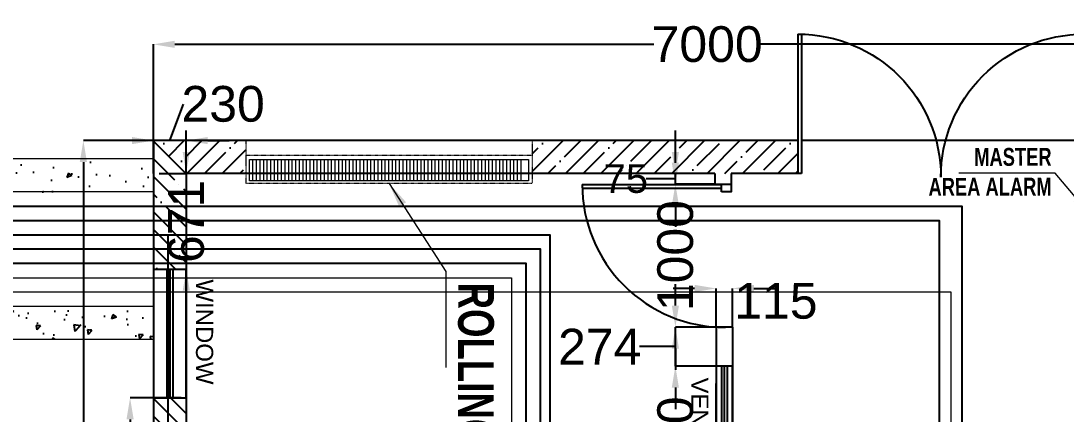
# Model space of a CAD drawing. Header units: metres. Extents: x 11749222 to 11901021, y -3863762 to -3708780.
# Drawn here: x 11863728 to 11871036, y -3725434 to -3722683 of the extents above; entities that cross this region are included whole.
import ezdxf

# ---------------------------------------------------------------- set-up
doc = ezdxf.new("R2010")
doc.units = ezdxf.units.M
doc.header["$MEASUREMENT"] = 0
doc.header["$PDMODE"] = 35
doc.linetypes.add('DASH2', pattern=[0.375, 0.25, -0.125])
doc.layers.get('0').update_dxf_attribs({"color": 251, "linetype": 'CONTINUOUS'})
doc.layers.get('Defpoints').update_dxf_attribs({"color": 251, "linetype": 'CONTINUOUS'})
for name, color, linetype in [('dim ref', 251, 'CONTINUOUS'), ('Gas legend', 8, 'CONTINUOUS'), ('HS', 251, 'CONTINUOUS'), ('Model-Front', 7, 'CONTINUOUS'), ('text', 8, 'CONTINUOUS')]:
    doc.layers.add(name, color=color, linetype=linetype)
for name, color, linetype, lineweight in [('EQUIPMENT', 251, 'CONTINUOUS', 20), ('MEDI AGSS', 173, 'CONTINUOUS', 13), ('MEDI AIR 7', 4, 'CONTINUOUS', 25), ('MEDI AIR-4', 6, 'CONTINUOUS', 25), ('Medi CO2', 30, 'CONTINUOUS', 5), ('MEDI N2O', 5, 'CONTINUOUS', 25), ('MEDI O2', 3, 'CONTINUOUS', 25), ('MEDI VAC', 1, 'CONTINUOUS', 25)]:
    doc.layers.add(name, color=color, linetype=linetype, lineweight=lineweight)
doc.styles.add('0_RM-NM', font='arial.ttf')
doc.styles.add('DIM', font='romans.shx', dxfattribs={"width": 0.7})
doc.styles.get("Standard").update_dxf_attribs({"font": 'arial.ttf'})
doc.styles.add('style3', font='arial.ttf', dxfattribs={"height": 200})
doc.dimstyles.new('DIM-100', dxfattribs={"dimtxt": 200, "dimasz": 75, "dimexe": 75, "dimexo": 75, "dimgap": 50, "dimtad": 1, "dimdec": 0, "dimrnd": 5, "dimdsep": 46, "dimtxsty": 'DIM', "dimblk": 'ARCHTICK', "dimcen": 2.5, "dimdle": 75, "dimclrd": 256, "dimclre": 256, "dimclrt": 3, "dimadec": 0, "dimazin": 0, "dimtfac": 1, "dimtdec": 0, "dimtmove": 2, "dimatfit": 3, "dimfxl": 1, "dimlwd": 13, "dimlwe": -1, "dimarcsym": 0})
doc.dimstyles.new('Scale 50', dxfattribs={"dimscale": 0, "dimtxt": 200, "dimasz": 150, "dimexe": 0, "dimexo": 0.1, "dimgap": 0, "dimtad": 0, "dimtoh": 1, "dimdec": 0, "dimzin": 0, "dimdsep": 46, "dimtxsty": '0_RM-NM', "dimcen": 0, "dimdle": 100, "dimclrd": 204, "dimclre": 212, "dimclrt": 224, "dimadec": 0, "dimazin": 0, "dimtfac": 1, "dimtdec": 0, "dimtofl": 0, "dimtmove": 1, "dimatfit": 3, "dimfxl": 0.15, "dimtolj": 1, "dimtzin": 0, "dimlwe": -1, "dimarcsym": 0})

# ---------------------------------------------------------------- blocks, each defined once
blk = doc.blocks.new('*D31')
at = {"color": 212, "ltscale": 500, "transparency": 16777216}
for p, q in [((11864756.8, -3724178.9), (11864756.8, -3725975)), ((11857143.3, -3724278.9), (11857143.3, -3725975))]:
    blk.add_line(p, q, dxfattribs=at)
at = {"color": 204, "lineweight": -2, "ltscale": 500, "transparency": 16777216}
for p, q in [((11857293.3, -3725975), (11860652.7, -3725975)), ((11864606.8, -3725975), (11861247.5, -3725975))]:
    blk.add_line(p, q, dxfattribs=at)
at = {"color": 204, "ltscale": 500, "transparency": 16777216}
for points in [[(11857293.3, -3725950), (11857293.3, -3726000), (11857143.3, -3725975)], [(11864606.8, -3725950), (11864606.8, -3726000), (11864756.8, -3725975)]]:
    blk.add_solid(points, dxfattribs=at)
at = {"layer": 'Defpoints', "color": 0, "ltscale": 500, "transparency": 16777216}
for p in [(11864756.8, -3724178.8), (11857143.3, -3724278.8), (11864756.8, -3725975)]:
    blk.add_point(p, dxfattribs=at)
at = {"color": 224, "ltscale": 500, "transparency": 16777216, "insert": (11860950.1, -3725975), "char_height": 200, "attachment_point": 5, "style": '0_RM-NM'}
blk.add_mtext('\\A1;7614', dxfattribs=at)
blk = doc.blocks.new('A$C459C3F83')
at = {"layer": 'Model-Front', "color": 240, "true_color": 0xed1f24}
for points in [[(2000, 3000), (1025, 3000)], [(2000, 2975), (1025, 2975)], [(2000, 1025), (1025, 1025)], [(2000, 1000), (1025, 1000)]]:
    blk.add_lwpolyline(points, dxfattribs=at)
for centre, start, end in [((1000, 3000), 270, 0), ((1000, 1000), 0, 90)]:
    blk.add_arc(centre, 1000, start, end, dxfattribs=at)
blk = doc.blocks.new('air')
at = {"layer": 'EQUIPMENT', "lineweight": 0, "ltscale": 0.3}
h = blk.add_hatch(dxfattribs=at)
h.set_pattern_fill('ANSI31', color=6, scale=200, angle=225)
h.set_pattern_definition([(270, (-92197.104, -237685.35), (25, -2e-14), [])])
h.paths.add_polyline_path([(17008.3, -25065.9), (18920.7, -25065.9), (18920.7, -25217.2), (17008.3, -25217.2)])
at = {"layer": 'EQUIPMENT', "color": 6, "linetype": 'DASH2', "lineweight": 0, "ltscale": 0.2}
blk.add_line((18945.6, -25246.2, -1184004.2), (16945.6, -25246.2, -1184004.2), dxfattribs=at)
at = {"layer": 'EQUIPMENT', "color": 6, "linetype": 'DASH2', "lineweight": 0, "ltscale": 0.2, "elevation": -1184004.2}
blk.add_lwpolyline([(16945.6, -25048.6), (18945.6, -25048.6), (18945.6, -25348.6), (16945.6, -25348.6)], close=True, dxfattribs=at)
at = {"layer": 'EQUIPMENT', "color": 6, "lineweight": 0, "ltscale": 0.3, "elevation": -1184004.2}
blk.add_lwpolyline([(16970.6, -25065.9), (18920.7, -25065.9), (18920.7, -25217.2), (16970.6, -25217.2)], close=True, dxfattribs=at)
blk = doc.blocks.new('A$C6C616827')
at = {"layer": 'Model-Front', "color": 240, "true_color": 0xed1f24}
blk.add_lwpolyline([(1052.3, 975), (997.6, 975), (997.6, 1041.9), (1052.3, 1041.9)], close=True, dxfattribs=at)
for points in [[(1000, 0), (1000, 975)], [(1025, 0), (1025, 975)]]:
    blk.add_lwpolyline(points, dxfattribs=at)
blk.add_arc((1000, 1000), 1000, 270, 0, dxfattribs=at)
blk = doc.blocks.new('A$C56DD031A')
at = {"layer": 'Model-Front', "color": 152, "true_color": 0x2776bb}
blk.add_lwpolyline([(0, 230), (0, 0), (900, 0), (900, 230)], close=True, dxfattribs=at)
for points in [[(0, 135), (900, 135)], [(0, 115), (900, 115)], [(0, 95), (900, 95)]]:
    blk.add_lwpolyline(points, dxfattribs=at)
at = {"layer": 'dim ref', "color": 5, "insert": (70.5, 418.1), "char_height": 120, "width": 1338.76, "attachment_point": 1, "rotation": 359.99947, "style": 'style3'}
blk.add_mtext('WINDOW', dxfattribs=at)
blk = doc.blocks.new('*D108')
at = {"layer": 'Defpoints', "color": 0, "ltscale": 500, "transparency": 16777216}
for p in [(11864952.9, -3723520.3), (11864165, -3739520.3), (11864952.9, -3739520.3)]:
    blk.add_point(p, dxfattribs=at)
at = {"layer": 'MEDI O2', "color": 212, "ltscale": 500, "transparency": 16777216}
for p, q in [((11864952.8, -3723520.3), (11864165, -3723520.3)), ((11864952.8, -3739520.3), (11864165, -3739520.3))]:
    blk.add_line(p, q, dxfattribs=at)
at = {"layer": 'MEDI O2', "color": 204, "lineweight": -2, "ltscale": 500, "transparency": 16777216}
for p, q in [((11864165, -3723670.3), (11864165, -3731062.1)), ((11864165, -3739370.3), (11864165, -3731978.5))]:
    blk.add_line(p, q, dxfattribs=at)
at = {"layer": 'MEDI O2', "color": 204, "ltscale": 500, "transparency": 16777216}
for points in [[(11864140, -3723670.3), (11864190, -3723670.3), (11864165, -3723520.3)], [(11864140, -3739370.3), (11864190, -3739370.3), (11864165, -3739520.3)]]:
    blk.add_solid(points, dxfattribs=at)
at = {"layer": 'MEDI O2', "color": 224, "ltscale": 500, "transparency": 16777216, "insert": (11864165, -3731520.3), "char_height": 250, "attachment_point": 5, "rotation": 90, "style": '0_RM-NM'}
blk.add_mtext('\\A1;16000', dxfattribs=at)
blk = doc.blocks.new('A$C33F65F14')
at = {"layer": 'Model-Front', "color": 152, "true_color": 0x2776bb}
blk.add_lwpolyline([(0, 337.7), (0, 222.7), (1200, 222.7), (1200, 337.7)], close=True, dxfattribs=at)
for points in [[(0, 300.2), (1200, 300.2)], [(0, 280.2), (1200, 280.2)], [(0, 260.2), (1200, 260.2)]]:
    blk.add_lwpolyline(points, dxfattribs=at)
at = {"layer": 'dim ref', "color": 5, "insert": (79, 169.5), "char_height": 120, "width": 1338.76, "attachment_point": 1, "rotation": 359.99947, "style": 'style3'}
blk.add_mtext('VENTILATOR', dxfattribs=at)
blk = doc.blocks.new('_ArchTick')
at = {"color": 0, "linetype": 'ByBlock', "const_width": 0.15}
blk.add_lwpolyline([(-0.5, -0.5), (0.5, 0.5)], dxfattribs=at)
blk = doc.blocks.new('*D72')
at = {"layer": 'Defpoints', "color": 0, "ltscale": 500, "transparency": 16777216}
for p in [(11864654.6, -3722846.8), (11864654.6, -3723520.3), (11871654.6, -3723520.3)]:
    blk.add_point(p, dxfattribs=at)
at = {"layer": 'MEDI O2', "color": 212, "ltscale": 500, "transparency": 16777216}
for p, q in [((11864654.6, -3723520.2), (11864654.6, -3722846.8)), ((11871654.6, -3723520.2), (11871654.6, -3722846.8))]:
    blk.add_line(p, q, dxfattribs=at)
at = {"layer": 'MEDI O2', "color": 204, "lineweight": -2, "ltscale": 500, "transparency": 16777216}
for p, q in [((11864804.6, -3722846.8), (11868154.6, -3722846.8)), ((11871504.6, -3722846.8), (11868898.2, -3722846.8))]:
    blk.add_line(p, q, dxfattribs=at)
at = {"layer": 'MEDI O2', "color": 204, "ltscale": 500, "transparency": 16777216}
for points in [[(11864804.6, -3722821.8), (11864804.6, -3722871.8), (11864654.6, -3722846.8)], [(11871504.6, -3722821.8), (11871504.6, -3722871.8), (11871654.6, -3722846.8)]]:
    blk.add_solid(points, dxfattribs=at)
at = {"layer": 'MEDI O2', "color": 224, "ltscale": 500, "transparency": 16777216, "insert": (11868526.4, -3722846.8), "char_height": 250, "attachment_point": 5, "style": '0_RM-NM'}
blk.add_mtext('\\A1;7000', dxfattribs=at)
blk = doc.blocks.new('*D74')
at = {"layer": 'Defpoints', "color": 0, "ltscale": 500, "transparency": 16777216}
for p in [(11864654.6, -3723520.3), (11864654.6, -3723750.3), (11864884.6, -3723750.3)]:
    blk.add_point(p, dxfattribs=at)
at = {"layer": 'MEDI O2', "color": 204, "lineweight": -2, "ltscale": 500, "transparency": 16777216}
for p, q in [((11864769.6, -3723520.3), (11864864.4, -3723264.9)), ((11864504.6, -3723520.3), (11864354.6, -3723520.3)), ((11864884.6, -3723520.3), (11864654.6, -3723520.3)), ((11865034.6, -3723520.3), (11865184.6, -3723520.3))]:
    blk.add_line(p, q, dxfattribs=at)
at = {"layer": 'MEDI O2', "color": 212, "ltscale": 500, "transparency": 16777216}
for p, q in [((11864654.6, -3723750.2), (11864654.6, -3723520.3)), ((11864884.6, -3723750.2), (11864884.6, -3723520.3))]:
    blk.add_line(p, q, dxfattribs=at)
at = {"layer": 'MEDI O2', "color": 204, "ltscale": 500, "transparency": 16777216}
for points in [[(11864504.6, -3723495.3), (11864504.6, -3723545.3), (11864654.6, -3723520.3)], [(11865034.6, -3723495.3), (11865034.6, -3723545.3), (11864884.6, -3723520.3)]]:
    blk.add_solid(points, dxfattribs=at)
at = {"layer": 'MEDI O2', "color": 224, "ltscale": 500, "transparency": 16777216, "insert": (11865142.3, -3723264.9), "char_height": 250, "attachment_point": 5, "style": '0_RM-NM'}
blk.add_mtext('\\A1;230', dxfattribs=at)
blk = doc.blocks.new('*D76')
at = {"layer": 'Defpoints', "color": 0, "ltscale": 500, "transparency": 16777216}
for p in [(11868703.7, -3724555), (11868588.7, -3724824.9), (11868703.7, -3724824.9)]:
    blk.add_point(p, dxfattribs=at)
at = {"layer": 'MEDI O2', "color": 204, "lineweight": -2, "ltscale": 500, "transparency": 16777216}
for p, q in [((11868438.7, -3724555), (11868288.7, -3724555)), ((11868853.7, -3724555), (11869003.7, -3724555))]:
    blk.add_line(p, q, dxfattribs=at)
at = {"layer": 'MEDI O2', "color": 212, "ltscale": 500, "transparency": 16777216}
for p, q in [((11868588.7, -3724824.8), (11868588.7, -3724555)), ((11868703.7, -3724824.8), (11868703.7, -3724555))]:
    blk.add_line(p, q, dxfattribs=at)
at = {"layer": 'MEDI O2', "color": 204, "ltscale": 500, "transparency": 16777216}
for points in [[(11868438.7, -3724530), (11868438.7, -3724580), (11868588.7, -3724555)], [(11868853.7, -3724530), (11868853.7, -3724580), (11868703.7, -3724555)]]:
    blk.add_solid(points, dxfattribs=at)
at = {"layer": 'MEDI O2', "color": 224, "ltscale": 500, "transparency": 16777216, "insert": (11869007.1, -3724643.2), "char_height": 250, "attachment_point": 5, "style": '0_RM-NM'}
blk.add_mtext('\\A1;115', dxfattribs=at)
blk = doc.blocks.new('*D77')
at = {"layer": 'Defpoints', "color": 0, "ltscale": 500, "transparency": 16777216}
for p in [(11864849.4, -3725321.1), (11864491.8, -3730321.1), (11864849.4, -3730321.1)]:
    blk.add_point(p, dxfattribs=at)
at = {"layer": 'MEDI O2', "color": 212, "ltscale": 500, "transparency": 16777216}
for p, q in [((11864849.3, -3725321.1), (11864491.8, -3725321.1)), ((11864849.3, -3730321.1), (11864491.8, -3730321.1))]:
    blk.add_line(p, q, dxfattribs=at)
at = {"layer": 'MEDI O2', "color": 204, "lineweight": -2, "ltscale": 500, "transparency": 16777216}
for p, q in [((11864491.8, -3725471.1), (11864491.8, -3727448.3)), ((11864491.8, -3730171.1), (11864491.8, -3728194))]:
    blk.add_line(p, q, dxfattribs=at)
at = {"layer": 'MEDI O2', "color": 204, "ltscale": 500, "transparency": 16777216}
for points in [[(11864466.8, -3725471.1), (11864516.8, -3725471.1), (11864491.8, -3725321.1)], [(11864466.8, -3730171.1), (11864516.8, -3730171.1), (11864491.8, -3730321.1)]]:
    blk.add_solid(points, dxfattribs=at)
at = {"layer": 'MEDI O2', "color": 224, "ltscale": 500, "transparency": 16777216, "insert": (11864491.8, -3727821.1), "char_height": 250, "attachment_point": 5, "rotation": 90, "style": '0_RM-NM'}
blk.add_mtext('\\A1;5000', dxfattribs=at)
blk = doc.blocks.new('*D79')
at = {"layer": 'Defpoints', "color": 0, "ltscale": 500, "transparency": 16777216}
for p in [(11864694.5, -3723750.3), (11864884.5, -3723750.3), (11864734.5, -3724421.1)]:
    blk.add_point(p, dxfattribs=at)
at = {"layer": 'MEDI O2', "color": 204, "lineweight": -2, "ltscale": 500, "transparency": 16777216}
for p, q in [((11864884.5, -3723600.3), (11864884.5, -3723450.3)), ((11864884.5, -3724571.1), (11864884.5, -3724721.1))]:
    blk.add_line(p, q, dxfattribs=at)
at = {"layer": 'MEDI O2', "color": 212, "ltscale": 500, "transparency": 16777216}
for p, q in [((11864694.6, -3723750.3), (11864884.5, -3723750.3)), ((11864734.6, -3724421.1), (11864884.5, -3724421.1))]:
    blk.add_line(p, q, dxfattribs=at)
at = {"layer": 'MEDI O2', "color": 204, "ltscale": 500, "transparency": 16777216}
for points in [[(11864859.5, -3723600.3), (11864909.5, -3723600.3), (11864884.5, -3723750.3)], [(11864859.5, -3724571.1), (11864909.5, -3724571.1), (11864884.5, -3724421.1)]]:
    blk.add_solid(points, dxfattribs=at)
at = {"layer": 'MEDI O2', "color": 224, "ltscale": 500, "transparency": 16777216, "insert": (11864884.5, -3724085.7), "char_height": 250, "attachment_point": 5, "rotation": 90, "style": '0_RM-NM'}
blk.add_mtext('\\A1;671', dxfattribs=at)
blk = doc.blocks.new('*D93')
at = {"layer": 'Defpoints', "color": 0, "ltscale": 500, "transparency": 16777216}
for p in [(11868588.5, -3725099.1), (11868304.3, -3726299.1), (11868588.5, -3726299.1)]:
    blk.add_point(p, dxfattribs=at)
at = {"layer": 'MEDI O2', "color": 212, "ltscale": 500, "transparency": 16777216}
for p, q in [((11868588.4, -3725099.1), (11868304.3, -3725099.1)), ((11868588.4, -3726299.1), (11868304.3, -3726299.1))]:
    blk.add_line(p, q, dxfattribs=at)
at = {"layer": 'MEDI O2', "color": 204, "lineweight": -2, "ltscale": 500, "transparency": 16777216}
for p, q in [((11868304.3, -3725249.1), (11868304.3, -3725338)), ((11868304.3, -3726149.1), (11868304.3, -3726060.2))]:
    blk.add_line(p, q, dxfattribs=at)
at = {"layer": 'MEDI O2', "color": 204, "ltscale": 500, "transparency": 16777216}
for points in [[(11868279.3, -3725249.1), (11868329.3, -3725249.1), (11868304.3, -3725099.1)], [(11868279.3, -3726149.1), (11868329.3, -3726149.1), (11868304.3, -3726299.1)]]:
    blk.add_solid(points, dxfattribs=at)
at = {"layer": 'MEDI O2', "color": 224, "ltscale": 500, "transparency": 16777216, "insert": (11868304.3, -3725699.1), "char_height": 250, "attachment_point": 5, "rotation": 90, "style": '0_RM-NM'}
blk.add_mtext('\\A1;1200', dxfattribs=at)
blk = doc.blocks.new('*D101')
at = {"layer": 'Defpoints', "color": 0, "ltscale": 500, "transparency": 16777216}
for p in [(11868304.3, -3724825.3), (11868588.7, -3724825.3), (11868446.3, -3725099.1)]:
    blk.add_point(p, dxfattribs=at)
at = {"layer": 'MEDI O2', "color": 204, "lineweight": -2, "ltscale": 500, "transparency": 16777216}
for p, q in [((11868304.3, -3724675.3), (11868304.3, -3724525.3)), ((11868304.3, -3725099.1), (11868304.3, -3724825.3)), ((11868304.3, -3724962.2), (11868053.2, -3724962.2)), ((11868304.3, -3725249.1), (11868304.3, -3725399.1))]:
    blk.add_line(p, q, dxfattribs=at)
at = {"layer": 'MEDI O2', "color": 212, "ltscale": 500, "transparency": 16777216}
for p, q in [((11868588.6, -3724825.3), (11868304.3, -3724825.3)), ((11868446.2, -3725099.1), (11868304.3, -3725099.1))]:
    blk.add_line(p, q, dxfattribs=at)
at = {"layer": 'MEDI O2', "color": 204, "ltscale": 500, "transparency": 16777216}
for points in [[(11868279.3, -3724675.3), (11868329.3, -3724675.3), (11868304.3, -3724825.3)], [(11868279.3, -3725249.1), (11868329.3, -3725249.1), (11868304.3, -3725099.1)]]:
    blk.add_solid(points, dxfattribs=at)
at = {"layer": 'MEDI O2', "color": 224, "ltscale": 500, "transparency": 16777216, "insert": (11867775.4, -3724962.2), "char_height": 250, "attachment_point": 5, "style": '0_RM-NM'}
blk.add_mtext('\\A1;274', dxfattribs=at)
blk = doc.blocks.new('*D102')
at = {"layer": 'Defpoints', "color": 0, "ltscale": 500, "transparency": 16777216}
for p in [(11868304.3, -3723824.9), (11868579.4, -3723824.9), (11868588.7, -3724825.3)]:
    blk.add_point(p, dxfattribs=at)
at = {"layer": 'MEDI O2', "color": 204, "lineweight": -2, "ltscale": 500, "transparency": 16777216}
for p, q in [((11868304.3, -3723674.9), (11868304.3, -3723524.9)), ((11868304.3, -3724975.3), (11868304.3, -3725125.3))]:
    blk.add_line(p, q, dxfattribs=at)
at = {"layer": 'MEDI O2', "color": 212, "ltscale": 500, "transparency": 16777216}
for p, q in [((11868579.3, -3723824.9), (11868304.3, -3723824.9)), ((11868588.6, -3724825.3), (11868304.3, -3724825.3))]:
    blk.add_line(p, q, dxfattribs=at)
at = {"layer": 'MEDI O2', "color": 204, "ltscale": 500, "transparency": 16777216}
for points in [[(11868279.3, -3723674.9), (11868329.3, -3723674.9), (11868304.3, -3723824.9)], [(11868279.3, -3724975.3), (11868329.3, -3724975.3), (11868304.3, -3724825.3)]]:
    blk.add_solid(points, dxfattribs=at)
at = {"layer": 'MEDI O2', "color": 224, "ltscale": 500, "transparency": 16777216, "insert": (11868304.3, -3724325.1), "char_height": 250, "attachment_point": 5, "rotation": 90, "style": '0_RM-NM'}
blk.add_mtext('\\A1;1000', dxfattribs=at)
blk = doc.blocks.new('*D103')
at = {"layer": 'Defpoints', "color": 0, "ltscale": 500, "transparency": 16777216}
for p in [(11868304.3, -3723750.3), (11868579.4, -3723750.3), (11868579.4, -3723824.9)]:
    blk.add_point(p, dxfattribs=at)
at = {"layer": 'MEDI O2', "color": 204, "lineweight": -2, "ltscale": 500, "transparency": 16777216}
for p, q in [((11868304.3, -3723600.3), (11868304.3, -3723450.3)), ((11868304.3, -3723824.9), (11868304.3, -3723750.3)), ((11868304.3, -3723787.6), (11868100.8, -3723787.6)), ((11868304.3, -3723974.9), (11868304.3, -3724124.9))]:
    blk.add_line(p, q, dxfattribs=at)
at = {"layer": 'MEDI O2', "color": 212, "ltscale": 500, "transparency": 16777216}
for p, q in [((11868579.3, -3723750.3), (11868304.3, -3723750.3)), ((11868579.3, -3723824.9), (11868304.3, -3723824.9))]:
    blk.add_line(p, q, dxfattribs=at)
at = {"layer": 'MEDI O2', "color": 204, "ltscale": 500, "transparency": 16777216}
for points in [[(11868279.3, -3723600.3), (11868329.3, -3723600.3), (11868304.3, -3723750.3)], [(11868279.3, -3723974.9), (11868329.3, -3723974.9), (11868304.3, -3723824.9)]]:
    blk.add_solid(points, dxfattribs=at)
at = {"layer": 'MEDI O2', "color": 224, "ltscale": 500, "transparency": 16777216, "insert": (11867957.7, -3723787.6), "char_height": 200, "attachment_point": 5, "style": '0_RM-NM'}
blk.add_mtext('\\A1;75', dxfattribs=at)

msp = doc.modelspace()

# ---------------------------------------------------------------- hatches: boundary and pattern name
at = {"layer": 'HS', "ltscale": 500, "true_color": 0x636466}
h = msp.add_hatch(dxfattribs=at)
h.set_pattern_fill('ANSI35', color=251, scale=700, angle=360)
h.set_pattern_definition([(45, (515141.53, -17850), (-123.7436867, 123.7436867), []), (45, (515265.27, -17850), (-123.7436867, 123.7436867), [218.75, -43.75, 0, -43.75])])
edge = h.paths.add_edge_path()
edge.add_line((11864654.6, -3723520.2), (11864884.6, -3723750.3))
edge.add_line((11864884.6, -3723750.3), (11865302.6, -3723750.3))
edge.add_line((11865302.6, -3723750.3), (11865302.6, -3723520.3))
edge.add_line((11865302.6, -3723520.3), (11864701.3, -3723520.3))
h = msp.add_hatch(dxfattribs=at)
h.set_pattern_fill('ANSI35', color=251, scale=700, angle=270)
h.set_pattern_definition([(315, (15570554.87, 7626222.71), (123.7436867, 123.7436867), []), (315, (15570554.87, 7626098.97), (123.7436867, 123.7436867), [218.75, -43.75, 0, -43.75])])
edge = h.paths.add_edge_path()
edge.add_line((11864884.6, -3723750.2), (11864654.6, -3723520.3))
edge.add_line((11864654.6, -3723520.3), (11864654.6, -3724421.1))
edge.add_line((11864654.6, -3724421.1), (11864884.6, -3724421.1))
edge.add_line((11864884.6, -3724421.1), (11864884.6, -3723728.9))
h = msp.add_hatch(dxfattribs=at)
h.set_pattern_fill('ANSI35', color=251, scale=700, angle=360)
h.set_pattern_definition([(45, (517789.58, -17850.1), (-123.7436867, 123.7436867), []), (45, (517913.32, -17850.1), (-123.7436867, 123.7436867), [218.75, -43.75, 0, -43.75])])
edge = h.paths.add_edge_path()
edge.add_line((11867302.6, -3723520.3), (11867302.6, -3723750.4))
edge.add_line((11867302.6, -3723750.4), (11869160.6, -3723750.4))
edge.add_line((11869160.6, -3723750.4), (11869160.6, -3723520.4))
edge.add_line((11869160.6, -3723520.4), (11867349.3, -3723520.4))
h = msp.add_hatch(dxfattribs=at)
h.set_pattern_fill('AR-CONC', color=251, scale=50, angle=180)
h.set_pattern_definition([(230, (544107.45, 43892.06), (-358.630091, 31.3760675), [37.5, -412.5]), (175, (544107.45, 43892.06), (69.375667, -376.096067), [30, -330]), (280.4514445, (544077.57, 43894.68), (-289.254423, -344.719995), [31.870096, -350.571056]), (226.1842, (544107.45, 43792.06), (-533.620665, 82.75964), [56.25, -618.75]), (276.6356355, (544063, 43798.96), (-467.330973, -487.0593), [47.80517, -525.85688]), (171.184164, (544107.45, 43792.06), (-467.330973, -487.0593), [45, -495]), (201, (544057.45, 43817.06), (-298.453526, 201.309445), [37.5, -412.5]), (146, (544057.45, 43817.06), (-121.657666, -362.575023), [30, -330]), (251.4514447, (544032.6, 43833.84), (-420.111188, -161.265576), [31.870095, -350.571056]), (217.5, (544107.45, 43892.06), (-6.0799277, -166.4469269), [0, -326, 0, -335, 0, -331.25]), (187.5, (544107.45, 43892.06), (-131.5347687, -197.205856), [0, -191, 0, -318.5, 0, -126.25]), (147.5, (544218.95, 43892.06), (-266.9112181, 11.2774359), [0, -125, 0, -390, 0, -517.5]), (137.5, (544268.95, 43892.06), (-291.5930847, -50.052491), [0, -162.5, 0, -259, 0, -367.5])])
edge = h.paths.add_edge_path()
edge.add_line((11864654.6, -3723878.8), (11864654.6, -3723648.8))
edge.add_line((11864654.6, -3723648.8), (11856743.3, -3723648.8))
edge.add_line((11856743.3, -3723648.8), (11856743.3, -3723878.8))
edge.add_line((11856743.3, -3723878.8), (11864627.5, -3723878.8))
h = msp.add_hatch(dxfattribs=at)
h.set_pattern_fill('AR-CONC', color=251, scale=50, angle=180)
h.set_pattern_definition([(230, (545137.46, 42862.06), (-358.630091, 31.3760675), [37.5, -412.5]), (175, (545137.46, 42862.06), (69.375667, -376.096067), [30, -330]), (280.4514445, (545107.57, 42864.68), (-289.254423, -344.719995), [31.870096, -350.571056]), (226.1842, (545137.46, 42762.06), (-533.620665, 82.75964), [56.25, -618.75]), (276.6356355, (545093, 42768.96), (-467.330973, -487.0593), [47.80517, -525.85688]), (171.184164, (545137.46, 42762.06), (-467.330973, -487.0593), [45, -495]), (201, (545087.46, 42787.06), (-298.453526, 201.309445), [37.5, -412.5]), (146, (545087.46, 42787.06), (-121.657666, -362.575023), [30, -330]), (251.4514447, (545062.6, 42803.84), (-420.111188, -161.265576), [31.870095, -350.571056]), (217.5, (545137.46, 42862.06), (-6.0799277, -166.4469269), [0, -326, 0, -335, 0, -331.25]), (187.5, (545137.46, 42862.06), (-131.5347687, -197.205856), [0, -191, 0, -318.5, 0, -126.25]), (147.5, (545248.96, 42862.06), (-266.9112181, 11.2774359), [0, -125, 0, -390, 0, -517.5]), (137.5, (545298.96, 42862.06), (-291.5930847, -50.052491), [0, -162.5, 0, -259, 0, -367.5])])
edge = h.paths.add_edge_path()
edge.add_line((11864654.6, -3724908.8), (11864654.6, -3724678.8))
edge.add_line((11864654.6, -3724678.8), (11857543.3, -3724678.8))
edge.add_line((11857543.3, -3724678.8), (11857773.3, -3724908.8))
edge.add_line((11857773.3, -3724908.8), (11864660, -3724908.8))
h = msp.add_hatch(dxfattribs=at)
h.set_pattern_fill('ANSI35', color=251, scale=700, angle=270)
h.set_pattern_definition([(315, (15570554.87, 7624421.88), (123.7436867, 123.7436867), []), (315, (15570554.87, 7624298.13), (123.7436867, 123.7436867), [218.75, -43.75, 0, -43.75])])
edge = h.paths.add_edge_path()
edge.add_line((11864884.6, -3725321.1), (11864654.6, -3725321.1))
edge.add_line((11864654.6, -3725321.1), (11864654.6, -3730321.1))
edge.add_line((11864654.6, -3730321.1), (11864884.6, -3730321.1))
edge.add_line((11864884.6, -3730321.1), (11864884.6, -3725340))

# ---------------------------------------------------------------- linework, layer by layer
at = {"layer": 'MEDI AGSS'}
for points in [[(11826763.9, -3789936.3), (11828458.7, -3789936.3), (11828458.7, -3773861.8), (11857343.3, -3773861.8), (11857343.3, -3724479.7), (11864654.6, -3724479.7)], [(11864654.6, -3724479.7), (11867159.6, -3724479.7), (11867159.6, -3739009.6), (11866484.6, -3739009.6), (11866484.6, -3738534.1)]]:
    msp.add_lwpolyline(points, dxfattribs=at)
at = {"layer": 'MEDI AIR 7'}
for points in [[(11857143.3, -3755996.4), (11857143.3, -3724278.8), (11864654.6, -3724278.8)], [(11864654.6, -3724278.8), (11867359.6, -3724278.8), (11867359.6, -3734873.6), (11867871.3, -3734873.6), (11867871.3, -3734405.5)]]:
    msp.add_lwpolyline(points, dxfattribs=at)
at = {"layer": 'MEDI AIR-4'}
for points in [[(11826763.9, -3789636.3), (11828158.7, -3789636.3), (11828158.7, -3773561.8), (11857043.3, -3773561.8), (11857043.3, -3724178.8), (11864654.6, -3724178.8)], [(11864654.6, -3724178.8), (11867426.4, -3724178.8), (11867426.4, -3734773.6), (11867551.3, -3734773.6), (11867551.3, -3734405.5)]]:
    msp.add_lwpolyline(points, dxfattribs=at)
at = {"layer": 'Medi CO2', "color": 251, "true_color": 0x636466}
for points in [[(11864654.6, -3723648.8), (11856513.3, -3723648.8), (11856513.3, -3773031.8), (11827628.7, -3773031.8), (11827628.7, -3789106.3), (11826798.6, -3789106.3)], [(11864654.6, -3723878.8), (11856743.3, -3723878.8), (11856743.3, -3773261.8), (11827858.7, -3773261.8), (11827858.7, -3789336.3), (11826798.6, -3789336.3)], [(11826798.6, -3790136.3), (11828658.7, -3790136.3), (11828658.7, -3774061.8), (11857543.3, -3774061.8), (11857543.3, -3724678.8), (11864654.6, -3724678.8)], [(11826343.1, -3790366.3), (11828888.7, -3790366.3), (11828888.7, -3774291.8), (11857773.3, -3774291.8), (11857773.3, -3724908.8), (11864654.6, -3724908.8)]]:
    msp.add_lwpolyline(points, dxfattribs=at)
at = {"layer": 'Medi CO2'}
for points in [[(11826763.9, -3790036.3), (11828558.7, -3790036.3), (11828558.7, -3773961.8), (11857443.3, -3773961.8), (11857443.3, -3724578.8), (11864654.6, -3724578.8)], [(11864654.6, -3724578.8), (11870230.4, -3724578.8), (11870230.4, -3733576.1)]]:
    msp.add_lwpolyline(points, dxfattribs=at)
at = {"layer": 'MEDI N2O'}
for points in [[(11826763.9, -3789536.3), (11828058.7, -3789536.3), (11828058.7, -3773461.8), (11856943.3, -3773461.8), (11856943.3, -3724078.8), (11864654.6, -3724078.8)], [(11864654.6, -3724078.8), (11870148.1, -3724078.8), (11870148.1, -3727444.4), (11868902.4, -3727444.4)]]:
    msp.add_lwpolyline(points, dxfattribs=at)
at = {"layer": 'MEDI O2', "color": 8, "ltscale": 500}
for p, q in [((11868579.4, -3723750.3), (11868579.4, -3723824.9)), ((11868694.4, -3723750.3), (11868694.4, -3723824.9)), ((11868588.7, -3724824.8), (11868580.1, -3738152.2)), ((11868703.7, -3724824.9), (11868695.1, -3738152.2))]:
    msp.add_line(p, q, dxfattribs=at)
for points in [[(11869160.6, -3723520.3), (11864654.6, -3723520.3), (11864654.6, -3739520.3), (11871654.6, -3739520.3), (11871654.6, -3723520.3), (11871160.6, -3723520.3)], [(11871135.6, -3723520.3), (11869185.6, -3723520.3)], [(11868579.4, -3723750.3), (11864884.6, -3723750.3), (11864884.6, -3739290.3), (11868579.4, -3739290.3)], [(11869185.6, -3723750.3), (11868694.4, -3723750.3)], [(11868579.4, -3723824.9), (11868694.4, -3723824.9)], [(11868703.7, -3724824.9), (11868588.7, -3724824.9)]]:
    msp.add_lwpolyline(points, dxfattribs=at)
at = {"layer": 'MEDI O2'}
for points in [[(11826763.9, -3789436.3), (11827958.7, -3789436.3), (11827958.7, -3773361.8), (11856843.3, -3773361.8), (11856843.3, -3723978.8), (11864654.6, -3723978.8)], [(11864654.6, -3723978.8), (11870307.5, -3723978.8), (11870307.5, -3732588.1), (11871208.2, -3732588.1), (11871208.3, -3732587.9)]]:
    msp.add_lwpolyline(points, dxfattribs=at)
at = {"layer": 'MEDI VAC'}
for points in [[(11826763.9, -3789836.3), (11828358.7, -3789836.3), (11828358.7, -3773761.8), (11857243.3, -3773761.8), (11857243.3, -3724378.8), (11864654.6, -3724378.8)], [(11864654.6, -3724378.8), (11867259.6, -3724378.8), (11867259.6, -3737068.3), (11866184.4, -3737068.3)]]:
    msp.add_lwpolyline(points, dxfattribs=at)

# ---------------------------------------------------------------- block references
at = {"layer": 'EQUIPMENT', "linetype": 'Continuous', "rotation": 180.0000582304656}
msp.add_blockref('air', (11884248.2, -3748868.9, 1184004.2), dxfattribs=at)
at = {"layer": 'MEDI O2', "ltscale": 500, "rotation": 270}
for name, p in [('A$C6C616827', (11867652.6, -3722827.3)), ('A$C56DD031A', (11864654.6, -3724421.2)), ('A$C33F65F14', (11868365.9, -3725099.1))]:
    msp.add_blockref(name, p, dxfattribs=at)
at = {"layer": 'Model-Front', "xscale": -1, "rotation": 270}
msp.add_blockref('A$C459C3F83', (11868160.6, -3724775.3), dxfattribs=at)

# ---------------------------------------------------------------- texts
at = {"layer": 'text', "color": 0, "linetype": 'ByBlock'}
for s, insert, char_height, width, attachment_point, rotation in [('\\pxqr;{\\fSwis721 LtCn BT|b1|i0|c0|p34;MASTER AREA ALARM }', (11870934.3, -3723571.2), 125, 935.169, 3, 0.13302), ('{\\fSwis721 LtCn BT|b1|i0|c0|p34;ROLLING SHUTTER-1}', (11867036.1, -3724514.1, -4.1), 250, 3533.239, 1, 269.85453)]:
    msp.add_mtext(s, dxfattribs=dict(at, insert=insert, char_height=char_height, width=width, attachment_point=attachment_point, rotation=rotation))

# ---------------------------------------------------------------- dimensions: what is measured, and where the dimension line sits
at = {"color": 2, "ltscale": 500}
dim = msp.add_linear_dim(base=(11864756.8146, -3725975.0406), p1=(11857143.3034, -3724278.7995), p2=(11864756.8146, -3724178.7995), dimstyle='Scale 50', override={"dimscale": 1}, dxfattribs=at)
dim.commit()
dim.dimension.update_dxf_attribs({"geometry": '*D31', "text_midpoint": (11860950.059, -3725975.0406)})
at = {"layer": 'MEDI O2', "ltscale": 500}
for base, p1, p2, picture, middle in [((11864654.6, -3722846.8), (11871654.6, -3723520.3), (11864654.6, -3723520.3), '*D72', (11868526.4, -3722846.8)), ((11864654.6, -3723520.3), (11864884.6, -3723750.3), (11864654.6, -3723750.3), '*D74', (11864864.4, -3723264.9)), ((11868703.7, -3724555), (11868588.7, -3724824.9), (11868703.7, -3724824.9), '*D76', (11869007.1, -3724643.2))]:
    dim = msp.add_linear_dim(base=base, p1=p1, p2=p2, dimstyle='Scale 50', override={"dimscale": 1, "dimtxt": 250}, dxfattribs=at)
    dim.commit()
    dim.dimension.update_dxf_attribs({"geometry": picture, "text_midpoint": middle, "dimtype": 160})
for base, p1, p2, override, picture, middle in [((11864884.5, -3723750.3), (11864734.5, -3724421.1), (11864694.5, -3723750.3), {"dimscale": 1, "dimtxt": 250}, '*D79', (11864884.5, -3724085.7)), ((11868304.3, -3723750.3), (11868579.4, -3723824.9), (11868579.4, -3723750.3), {"dimscale": 1}, '*D103', (11868100.8, -3723787.6)), ((11864165, -3739520.3), (11864952.9, -3723520.3), (11864952.9, -3739520.3), {"dimscale": 1, "dimtxt": 250}, '*D108', (11864165, -3731520.3)), ((11868304.3, -3723824.9), (11868588.7, -3724825.3), (11868579.4, -3723824.9), {"dimscale": 1, "dimtxt": 250}, '*D102', (11868304.3, -3724325.1)), ((11868304.3, -3724825.3), (11868446.3, -3725099.1), (11868588.7, -3724825.3), {"dimscale": 1, "dimtxt": 250}, '*D101', (11868053.2, -3724962.2)), ((11868304.3, -3726299.1), (11868588.5, -3725099.1), (11868588.5, -3726299.1), {"dimscale": 1, "dimtxt": 250}, '*D93', (11868304.3, -3725699.1)), ((11864491.8, -3730321.1), (11864849.4, -3725321.1), (11864849.4, -3730321.1), {"dimscale": 1, "dimtxt": 250}, '*D77', (11864491.8, -3727821.1))]:
    dim = msp.add_linear_dim(base=base, p1=p1, p2=p2, angle=270, dimstyle='Scale 50', override=override, dxfattribs=at)
    dim.commit()
    dim.dimension.update_dxf_attribs({"geometry": picture, "text_midpoint": middle})

# ---------------------------------------------------------------- leaders
at = {"layer": 'Gas legend', "color": 2}
for points, override in [([(11871224.3, -3724062.3), (11870959, -3723747.4), (11870286, -3723747.4)], {"dimasz": 175, "dimgap": 100, "dimtad": 0, "dimclrd": 7, "dimfxl": 0.18, "dimarcsym": 1}), ([(11866302.6, -3723820.3, -2), (11866698.5, -3724435.5, -2), (11866698.6, -3725108.5, -2)], {"dimasz": 175, "dimgap": 100, "dimtad": 0, "dimclrd": 3, "dimfxl": 0.18, "dimarcsym": 1})]:
    msp.add_leader(points, dimstyle='DIM-100', override=override, dxfattribs=at)

doc.saveas('drawing.dxf')
